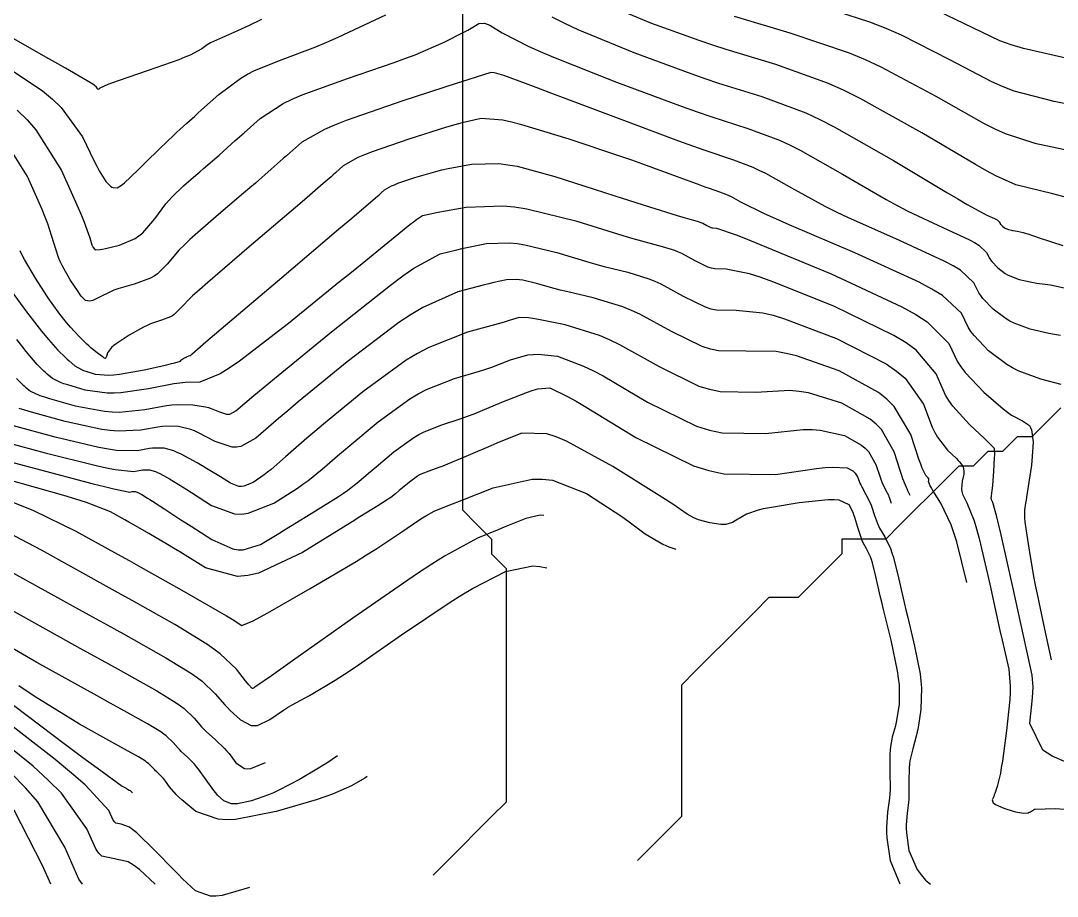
# Model space of a CAD drawing. Header units: metres. Extents: x 837475 to 838479, y 1189012 to 1191015.
# Drawn here: x 838112.7 to 838183.6, y 1189013 to 1189073 of the extents above; entities that cross this region are included whole.
import ezdxf

# ---------------------------------------------------------------- set-up
doc = ezdxf.new("R2010")
doc.units = ezdxf.units.M
doc.header["$LTSCALE"] = 0.3
for name, color, linetype in [('COTAS 10', 1, 'Continuous'), ('COTAS INT', 252, 'Continuous'), ('DRENAJE', 5, 'Continuous')]:
    doc.layers.add(name, color=color, linetype=linetype)

msp = doc.modelspace()

# ---------------------------------------------------------------- linework, layer by layer
at = {"layer": 'COTAS 10'}
for points, elevation in [([(838184.738, 1189070.287), (838181.329, 1189071.057), (838180.492, 1189071.317), (838179.702, 1189071.598), (838177.232, 1189072.782), (838174.38, 1189074.156)], 1830), ([(838112.411, 1189066.846), (838113.082, 1189066.187), (838113.696, 1189065.494), (838115.442, 1189062.707), (838116.577, 1189060.169), (838116.806, 1189059.634), (838116.998, 1189059.172), (838117.384, 1189058.108), (838117.528, 1189057.624), (838117.568, 1189057.527), (838117.608, 1189057.447), (838117.752, 1189057.291), (838118.094, 1189057.309), (838118.258, 1189057.338), (838118.452, 1189057.377), (838119.406, 1189057.604), (838120.479, 1189058.058), (838120.748, 1189058.241), (838121.006, 1189058.447), (838121.837, 1189059.398), (838122.597, 1189060.422), (838122.809, 1189060.674), (838123.023, 1189060.914), (838123.802, 1189061.666), (838124.653, 1189062.394), (838124.911, 1189062.618), (838125.179, 1189062.851), (838126.231, 1189063.775), (838127.343, 1189064.76), (838127.955, 1189065.304), (838129.053, 1189066.284), (838130.634, 1189067.299), (838131.244, 1189067.592), (838131.928, 1189067.891), (838135.022, 1189069.015), (838138.216, 1189070.102), (838138.964, 1189070.377), (838139.653, 1189070.641), (838141.65, 1189071.501), (838142.994, 1189072.173), (838143.272, 1189072.319), (838143.509, 1189072.448), (838144.025, 1189072.766), (838144.422, 1189072.795), (838144.585, 1189072.74), (838144.77, 1189072.659), (838145.629, 1189072.139), (838147.442, 1189071.199), (838148.229, 1189070.853), (838149.139, 1189070.469), (838153.457, 1189068.772), (838157.954, 1189067.105), (838158.977, 1189066.74), (838159.905, 1189066.417), (838162.452, 1189065.599), (838164.615, 1189064.786), (838165.3, 1189064.465), (838166.021, 1189064.103), (838168.938, 1189062.452), (838171.913, 1189060.724), (838172.671, 1189060.314), (838173.402, 1189059.933), (838175.806, 1189058.804), (838177.616, 1189057.974), (838177.972, 1189057.783), (838178.265, 1189057.607), (838178.799, 1189057.111), (838178.99, 1189056.712), (838179.068, 1189056.598), (838179.156, 1189056.483), (838179.56, 1189056.055), (838180.074, 1189055.667), (838180.23, 1189055.577), (838180.393, 1189055.495), (838181.032, 1189055.26), (838181.775, 1189055.089), (838182.004, 1189055.046), (838182.242, 1189055.006), (838183.185, 1189054.878), (838184.513, 1189054.595)], 1820), ([(838112.364, 1189048.467), (838112.774, 1189048.061), (838112.879, 1189047.965), (838112.979, 1189047.875), (838113.31, 1189047.607), (838113.966, 1189047.318), (838114.272, 1189047.215), (838114.631, 1189047.102), (838116.379, 1189046.61), (838118.386, 1189046.233), (838118.91, 1189046.192), (838119.419, 1189046.178), (838121.14, 1189046.358), (838122.637, 1189046.626), (838123.006, 1189046.668), (838123.354, 1189046.696), (838124.443, 1189046.679), (838125.307, 1189046.538), (838125.513, 1189046.486), (838125.704, 1189046.43), (838126.274, 1189046.183), (838126.732, 1189046.026), (838126.852, 1189046.026), (838126.97, 1189046.045), (838127.371, 1189046.271), (838128.61, 1189047.313), (838129.255, 1189047.846), (838130.032, 1189048.485), (838133.93, 1189051.679), (838137.964, 1189054.862), (838138.827, 1189055.494), (838139.579, 1189056.018), (838141.377, 1189057.012), (838142.518, 1189057.295), (838142.856, 1189057.371), (838143.204, 1189057.446), (838144.542, 1189057.709), (838146.133, 1189057.77), (838146.641, 1189057.719), (838147.179, 1189057.637), (838149.364, 1189057.093), (838151.554, 1189056.437), (838152.095, 1189056.285), (838152.607, 1189056.145), (838154.221, 1189055.747), (838155.672, 1189055.305), (838156.083, 1189055.137), (838156.497, 1189054.95), (838158.022, 1189054.112), (838159.519, 1189053.378), (838159.916, 1189053.256), (838160.304, 1189053.169), (838161.64, 1189053.151), (838163.476, 1189052.982), (838164.18, 1189052.801), (838164.968, 1189052.562), (838168.517, 1189051.212), (838171.926, 1189049.47), (838172.625, 1189048.984), (838173.219, 1189048.496), (838174.477, 1189046.717), (838175.075, 1189045.147), (838175.251, 1189044.79), (838175.432, 1189044.466), (838176.123, 1189043.579), (838176.726, 1189042.997), (838176.851, 1189042.867), (838176.957, 1189042.749), (838177.189, 1189042.433), (838177.249, 1189042.142), (838177.247, 1189042.04), (838177.236, 1189041.928), (838177.13, 1189041.448), (838177.082, 1189040.891), (838177.108, 1189040.731), (838177.152, 1189040.569), (838177.451, 1189039.965), (838177.94, 1189038.735), (838178.103, 1189038.179), (838178.279, 1189037.529), (838179.013, 1189034.404), (838179.708, 1189031.236), (838179.858, 1189030.56), (838179.99, 1189029.971), (838180.316, 1189028.57), (838180.42, 1189027.419), (838180.412, 1189026.989), (838180.389, 1189026.509), (838180.172, 1189024.372), (838179.879, 1189022.292), (838179.807, 1189021.848), (838179.739, 1189021.462), (838179.528, 1189020.542), (838179.361, 1189020.07), (838179.321, 1189019.965), (838179.284, 1189019.871), (838179.174, 1189019.626), (838179.241, 1189019.436), (838179.316, 1189019.377), (838179.415, 1189019.316), (838179.978, 1189019.07), (838180.623, 1189018.856), (838180.775, 1189018.814), (838180.914, 1189018.779), (838181.319, 1189018.718), (838181.635, 1189018.754), (838181.717, 1189018.781), (838181.798, 1189018.814), (838182.075, 1189018.997), (838183.543, 1189019.035), (838184.375, 1189018.977)], 1810), ([(838172.89, 1189013.872), (838172.213, 1189015.464), (838171.993, 1189017.03), (838171.967, 1189017.404), (838171.956, 1189017.752), (838172.041, 1189018.791), (838172.177, 1189019.747), (838172.197, 1189020.043), (838172.211, 1189020.352), (838172.199, 1189021.579), (838172.192, 1189022.756), (838172.208, 1189023.032), (838172.232, 1189023.287), (838172.387, 1189024.033), (838172.58, 1189024.731), (838172.629, 1189024.957), (838172.675, 1189025.197), (838172.828, 1189026.18), (838172.826, 1189027.506), (838172.776, 1189027.961), (838172.703, 1189028.455), (838172.26, 1189030.559), (838171.744, 1189032.661), (838171.626, 1189033.154), (838171.518, 1189033.609), (838171.216, 1189034.929), (838170.977, 1189035.868), (838170.909, 1189036.081), (838170.839, 1189036.275), (838170.579, 1189036.808), (838170.327, 1189037.277), (838170.262, 1189037.43), (838170.199, 1189037.594), (838169.989, 1189038.273), (838169.779, 1189038.966), (838169.716, 1189039.139), (838169.65, 1189039.304), (838169.395, 1189039.832), (838168.704, 1189040.142), (838168.363, 1189040.17), (838167.958, 1189040.173), (838165.955, 1189039.973), (838163.928, 1189039.632), (838163.507, 1189039.546), (838163.147, 1189039.464), (838162.355, 1189039.198), (838161.968, 1189038.962), (838161.863, 1189038.899), (838161.76, 1189038.837), (838161.396, 1189038.623), (838160.939, 1189038.492), (838160.778, 1189038.483), (838160.601, 1189038.486), (838159.836, 1189038.595), (838159.073, 1189038.801), (838158.898, 1189038.865), (838158.738, 1189038.932), (838158.291, 1189039.198), (838157.302, 1189039.873), (838156.8, 1189040.196), (838156.199, 1189040.58), (838153.208, 1189042.461), (838150.039, 1189044.19), (838149.327, 1189044.478), (838148.687, 1189044.683), (838146.973, 1189044.735), (838145.649, 1189044.204), (838145.256, 1189044.042), (838144.85, 1189043.873), (838143.287, 1189043.206), (838141.877, 1189042.611), (838141.568, 1189042.486), (838141.294, 1189042.38), (838140.597, 1189042.14), (838140.11, 1189041.948), (838139.969, 1189041.872), (838139.824, 1189041.786), (838139.278, 1189041.389), (838138.785, 1189040.983), (838138.674, 1189040.89), (838138.574, 1189040.805), (838138.307, 1189040.572), (838138.004, 1189040.34), (838137.883, 1189040.256), (838137.745, 1189040.165), (838137.109, 1189039.764), (838135.868, 1189038.998), (838135.348, 1189038.675), (838134.751, 1189038.305), (838131.959, 1189036.568), (838128.937, 1189035.159), (838128.196, 1189034.995), (838127.495, 1189034.929), (838125.311, 1189035.505), (838123.551, 1189036.607), (838123.119, 1189036.872), (838122.71, 1189037.12), (838121.433, 1189037.868), (838120.347, 1189038.479), (838120.059, 1189038.641), (838119.777, 1189038.798), (838118.803, 1189039.339), (838117.147, 1189039.995), (838116.435, 1189040.225), (838115.612, 1189040.476), (838111.723, 1189041.56)], 1800), ([(838134.347, 1189022.655), (838133.608, 1189022.149), (838133.34, 1189021.979), (838133.044, 1189021.797), (838131.743, 1189021.03), (838130.336, 1189020.286), (838129.973, 1189020.117), (838129.621, 1189019.965), (838128.447, 1189019.554), (838127.486, 1189019.368), (838127.27, 1189019.359), (838127.075, 1189019.368), (838126.551, 1189019.554), (838126.134, 1189019.96), (838126.007, 1189020.108), (838125.876, 1189020.272), (838125.359, 1189020.992), (838124.829, 1189021.73), (838124.689, 1189021.904), (838124.551, 1189022.066), (838124.078, 1189022.544), (838123.649, 1189022.939), (838123.54, 1189023.05), (838123.434, 1189023.16), (838123.084, 1189023.563), (838122.619, 1189024.004), (838122.44, 1189024.139), (838122.24, 1189024.279), (838121.335, 1189024.834), (838119.537, 1189025.838), (838118.773, 1189026.262), (838117.894, 1189026.75), (838113.757, 1189029.037), (838109.249, 1189031.643)], 1790), ([(838116.886, 1189013.872), (838116.634, 1189014.207), (838115.66, 1189016.403), (838113.818, 1189019.506), (838112.978, 1189020.465), (838111.995, 1189021.469)], 1780)]:
    msp.add_lwpolyline(points, dxfattribs=dict(at, elevation=elevation))
at = {"layer": 'COTAS INT'}
for points, elevation in [([(838186.434, 1189066.838), (838183.425, 1189067.437), (838180.697, 1189068.154), (838179.925, 1189068.444), (838179.147, 1189068.773), (838176.276, 1189070.289), (838172.969, 1189071.987), (838171.914, 1189072.431), (838170.8, 1189072.864), (838166.276, 1189074.332)], 1828), ([(838184.355, 1189060.845), (838183.343, 1189061.111), (838182.496, 1189061.33), (838180.801, 1189061.738), (838179.432, 1189062.35), (838178.791, 1189062.698), (838178.037, 1189063.123), (838174.364, 1189065.302), (838170.146, 1189067.65), (838169.046, 1189068.181), (838167.977, 1189068.661), (838164.364, 1189069.965), (838160.972, 1189070.988), (838160.041, 1189071.291), (838159.115, 1189071.602), (838155.8, 1189072.793), (838152.744, 1189074.079)], 1824), ([(838110.946, 1189070.282), (838114.142, 1189068.168), (838114.829, 1189067.595), (838115.431, 1189067.028), (838116.888, 1189065.027), (838117.678, 1189063.362), (838117.858, 1189063.006), (838118.022, 1189062.697), (838118.474, 1189061.962), (838118.803, 1189061.632), (838118.888, 1189061.578), (838118.971, 1189061.54), (838119.25, 1189061.537), (838119.551, 1189061.71), (838119.648, 1189061.782), (838119.751, 1189061.865), (838120.172, 1189062.254), (838120.759, 1189062.833), (838120.966, 1189063.036), (838121.193, 1189063.258), (838122.177, 1189064.211), (838123.136, 1189065.132), (838123.348, 1189065.334), (838123.537, 1189065.512), (838124.025, 1189065.961), (838124.565, 1189066.441), (838124.787, 1189066.639), (838125.04, 1189066.865), (838126.214, 1189067.915), (838127.716, 1189069.034), (838128.176, 1189069.303), (838128.655, 1189069.556), (838130.544, 1189070.321), (838132.858, 1189071.186), (838133.606, 1189071.5), (838134.399, 1189071.846), (838137.65, 1189073.369)], 1822), ([(838129.145, 1189073.052), (838128.247, 1189072.622), (838127.501, 1189072.269), (838126.066, 1189071.628), (838125.638, 1189071.449), (838125.525, 1189071.388), (838125.416, 1189071.321), (838125.043, 1189071.038), (838124.264, 1189070.617), (838123.899, 1189070.463), (838123.468, 1189070.294), (838121.372, 1189069.551), (838119.33, 1189068.851), (838118.934, 1189068.71), (838118.611, 1189068.591), (838118.058, 1189068.35), (838117.992, 1189068.282), (838117.977, 1189068.272), (838117.963, 1189068.267), (838117.924, 1189068.279), (838117.893, 1189068.324), (838117.885, 1189068.34), (838117.876, 1189068.356), (838117.842, 1189068.424), (838117.682, 1189068.561), (838117.593, 1189068.62), (838117.485, 1189068.689), (838116.934, 1189069.015), (838115.712, 1189069.711), (838115.181, 1189070.013), (838114.566, 1189070.362), (838111.651, 1189072.016)], 1824), ([(838149.032, 1189073.23), (838149.892, 1189072.798), (838150.811, 1189072.364), (838154.629, 1189070.783), (838158.534, 1189069.353), (838159.509, 1189069.016), (838160.438, 1189068.703), (838163.408, 1189067.782), (838166.414, 1189066.651), (838167.366, 1189066.206), (838168.369, 1189065.703), (838172.422, 1189063.408), (838176.075, 1189061.21), (838176.825, 1189060.768), (838177.463, 1189060.398), (838178.823, 1189059.664), (838179.331, 1189059.432), (838179.431, 1189059.378), (838179.513, 1189059.329), (838179.663, 1189059.189), (838179.717, 1189059.077), (838179.738, 1189059.046), (838179.763, 1189059.013), (838179.877, 1189058.893), (838180.021, 1189058.784), (838180.065, 1189058.759), (838180.11, 1189058.736), (838180.289, 1189058.67), (838180.498, 1189058.622), (838180.562, 1189058.61), (838180.629, 1189058.599), (838180.894, 1189058.563), (838181.297, 1189058.472), (838181.451, 1189058.426), (838181.624, 1189058.371), (838182.403, 1189058.096), (838184.029, 1189057.584)], 1822), ([(838161.505, 1189073.274), (838165.32, 1189072.148), (838169.389, 1189070.762), (838170.48, 1189070.306), (838171.557, 1189069.819), (838175.32, 1189067.795), (838178.592, 1189065.948), (838179.358, 1189065.571), (838180.065, 1189065.252), (838182.113, 1189064.588), (838184.465, 1189064.084)], 1826), ([(838183.855, 1189051.413), (838183.445, 1189051.483), (838183.052, 1189051.555), (838181.774, 1189051.85), (838180.676, 1189052.253), (838180.396, 1189052.395), (838180.127, 1189052.55), (838179.244, 1189053.217), (838178.548, 1189053.953), (838178.397, 1189054.151), (838178.264, 1189054.346), (838177.934, 1189055.032), (838177.016, 1189055.886), (838176.513, 1189056.187), (838175.901, 1189056.517), (838172.789, 1189057.943), (838169.341, 1189059.468), (838168.518, 1189059.86), (838167.751, 1189060.239), (838165.453, 1189061.496), (838163.674, 1189062.504), (838163.234, 1189062.724), (838162.816, 1189062.92), (838161.496, 1189063.416), (838159.514, 1189064.077), (838158.679, 1189064.376), (838157.72, 1189064.726), (838153.221, 1189066.408), (838148.843, 1189068.061), (838147.96, 1189068.392), (838147.219, 1189068.668), (838145.733, 1189069.21), (838145.26, 1189069.353), (838145.158, 1189069.379), (838145.07, 1189069.398), (838144.857, 1189069.418), (838143.85, 1189069.109), (838143.262, 1189068.921), (838142.539, 1189068.69), (838138.809, 1189067.485), (838134.946, 1189066.143), (838134.139, 1189065.825), (838133.446, 1189065.529), (838131.893, 1189064.654), (838131.079, 1189063.928), (838130.853, 1189063.727), (838130.626, 1189063.525), (838129.803, 1189062.796), (838128.723, 1189061.857), (838128.335, 1189061.524), (838127.908, 1189061.159), (838126.043, 1189059.574), (838124.239, 1189057.983), (838123.85, 1189057.614), (838123.51, 1189057.276), (838122.679, 1189056.313), (838122.019, 1189055.637), (838121.785, 1189055.48), (838121.529, 1189055.337), (838120.42, 1189054.93), (838119.3, 1189054.604), (838119.036, 1189054.512), (838118.793, 1189054.419), (838118.083, 1189054.076), (838117.579, 1189053.823), (838117.465, 1189053.787), (838117.363, 1189053.765), (838117.086, 1189053.809), (838116.801, 1189054.112), (838116.693, 1189054.253), (838116.573, 1189054.42), (838116.034, 1189055.229), (838115.486, 1189056.208), (838115.361, 1189056.481), (838115.247, 1189056.755), (838114.928, 1189057.752), (838114.502, 1189059.06), (838114.32, 1189059.529), (838114.11, 1189060.046), (838113.122, 1189062.3), (838111.638, 1189064.669)], 1818), ([(838183.911, 1189048.069), (838182.516, 1189048.44), (838180.958, 1189049.012), (838180.562, 1189049.213), (838180.18, 1189049.432), (838178.928, 1189050.379), (838177.941, 1189051.422), (838177.727, 1189051.703), (838177.538, 1189051.981), (838177.07, 1189052.953), (838175.768, 1189054.164), (838175.054, 1189054.592), (838174.185, 1189055.06), (838169.772, 1189057.083), (838165.281, 1189059.003), (838164.364, 1189059.406), (838163.588, 1189059.753), (838161.969, 1189060.54), (838161.326, 1189060.904), (838161.167, 1189060.984), (838161.017, 1189061.054), (838160.54, 1189061.233), (838159.825, 1189061.472), (838159.523, 1189061.58), (838159.177, 1189061.706), (838157.553, 1189062.313), (838155.262, 1189063.145), (838154.495, 1189063.412), (838153.672, 1189063.696), (838150.218, 1189064.855), (838146.965, 1189065.843), (838146.267, 1189066.02), (838145.658, 1189066.154), (838144.189, 1189066.285), (838142.884, 1189065.98), (838142.378, 1189065.838), (838141.808, 1189065.671), (838139.226, 1189064.863), (838136.716, 1189063.992), (838136.192, 1189063.785), (838135.742, 1189063.593), (838134.733, 1189063.024), (838134.204, 1189062.552), (838134.057, 1189062.421), (838133.909, 1189062.29), (838133.374, 1189061.816), (838132.267, 1189060.863), (838131.759, 1189060.43), (838131.163, 1189059.923), (838128.284, 1189057.482), (838125.455, 1189055.053), (838124.891, 1189054.554), (838124.423, 1189054.131), (838123.522, 1189053.227), (838123.163, 1189052.86), (838123.037, 1189052.775), (838122.898, 1189052.698), (838122.297, 1189052.477), (838121.542, 1189052.211), (838121.306, 1189052.105), (838121.059, 1189051.985), (838120.069, 1189051.435), (838119.195, 1189050.86), (838119.021, 1189050.724), (838118.876, 1189050.599), (838118.595, 1189050.231), (838118.52, 1189049.989), (838118.503, 1189049.942), (838118.489, 1189049.904), (838118.457, 1189049.842), (838118.44, 1189049.839), (838118.423, 1189049.839), (838118.337, 1189049.9), (838118.286, 1189049.937), (838118.222, 1189049.983), (838117.891, 1189050.226), (838117.447, 1189050.586), (838117.312, 1189050.707), (838117.172, 1189050.836), (838116.62, 1189051.381), (838116.063, 1189051.979), (838115.92, 1189052.142), (838115.782, 1189052.304), (838115.32, 1189052.881), (838114.803, 1189053.608), (838114.63, 1189053.864), (838114.443, 1189054.144), (838113.658, 1189055.353), (838112.918, 1189056.612), (838112.759, 1189056.923), (838112.621, 1189057.218)], 1816), ([(838112.004, 1189054.477), (838113.057, 1189053.049), (838114.081, 1189051.723), (838114.322, 1189051.422), (838114.546, 1189051.15), (838115.201, 1189050.41), (838115.706, 1189049.911), (838115.834, 1189049.793), (838115.958, 1189049.682), (838116.364, 1189049.353), (838116.803, 1189049.095), (838116.948, 1189049.03), (838117.102, 1189048.967), (838117.742, 1189048.763), (838118.687, 1189048.696), (838119.033, 1189048.72), (838119.417, 1189048.763), (838121.109, 1189049.069), (838122.666, 1189049.421), (838122.965, 1189049.492), (838123.205, 1189049.552), (838123.595, 1189049.673), (838123.639, 1189049.731), (838123.662, 1189049.75), (838123.689, 1189049.771), (838123.825, 1189049.861), (838123.98, 1189049.947), (838124.018, 1189049.966), (838124.055, 1189049.982), (838124.173, 1189050.024), (838124.267, 1189050.058), (838124.288, 1189050.07), (838124.308, 1189050.084), (838124.364, 1189050.141), (838125.335, 1189050.985), (838125.932, 1189051.494), (838126.671, 1189052.123), (838130.525, 1189055.391), (838134.419, 1189058.688), (838135.183, 1189059.336), (838135.811, 1189059.869), (838136.946, 1189060.837), (838137.193, 1189061.056), (838137.329, 1189061.176), (838137.572, 1189061.394), (838138.037, 1189061.656), (838138.245, 1189061.744), (838138.487, 1189061.84), (838139.643, 1189062.242), (838141.077, 1189062.653), (838141.494, 1189062.755), (838141.918, 1189062.851), (838143.522, 1189063.153), (838145.404, 1189063.187), (838146.005, 1189063.113), (838146.64, 1189063.004), (838149.221, 1189062.311), (838151.924, 1189061.427), (838152.637, 1189061.197), (838153.334, 1189060.973), (838155.722, 1189060.22), (838157.611, 1189059.637), (838157.993, 1189059.521), (838158.315, 1189059.425), (838158.968, 1189059.24), (838159.227, 1189059.161), (838159.3, 1189059.131), (838159.374, 1189059.098), (838159.647, 1189058.948), (838159.914, 1189058.817), (838159.985, 1189058.795), (838160.054, 1189058.78), (838160.293, 1189058.776), (838161.637, 1189058.318), (838162.403, 1189058.015), (838163.34, 1189057.637), (838168.147, 1189055.635), (838172.986, 1189053.385), (838173.943, 1189052.85), (838174.733, 1189052.353), (838176.206, 1189050.874), (838176.812, 1189049.615), (838177.056, 1189049.256), (838177.333, 1189048.892), (838178.611, 1189047.54), (838179.927, 1189046.399), (838180.229, 1189046.167), (838180.503, 1189045.972), (838181.264, 1189045.574), (838181.728, 1189045.259), (838181.815, 1189045.117), (838181.883, 1189044.951), (838181.979, 1189044.151), (838181.923, 1189043.146), (838181.895, 1189042.85), (838181.862, 1189042.547), (838181.701, 1189041.387), (838181.533, 1189040.361), (838181.497, 1189040.142), (838181.464, 1189039.951), (838181.383, 1189039.496), (838181.397, 1189038.927), (838181.424, 1189038.664), (838181.462, 1189038.356), (838181.682, 1189036.864), (838182.021, 1189034.925), (838182.134, 1189034.336), (838182.254, 1189033.723), (838182.757, 1189031.321), (838183.215, 1189029.224)], 1814), ([(838184.126, 1189022.251), (838183.294, 1189022.628), (838182.639, 1189023.044), (838181.752, 1189024.86), (838181.942, 1189026.624), (838181.967, 1189027.006), (838181.98, 1189027.342), (838181.927, 1189028.172), (838181.639, 1189029.433), (838181.504, 1189030.042), (838181.345, 1189030.762), (838180.573, 1189034.299), (838179.801, 1189037.768), (838179.643, 1189038.447), (838179.509, 1189039.003), (838179.227, 1189039.989), (838179.137, 1189040.174), (838179.124, 1189040.225), (838179.117, 1189040.274), (838179.133, 1189040.45), (838179.189, 1189040.811), (838179.207, 1189040.977), (838179.225, 1189041.173), (838179.296, 1189042.117), (838179.349, 1189043.046), (838179.356, 1189043.23), (838179.358, 1189043.384), (838179.339, 1189043.676), (838179.048, 1189043.984), (838178.881, 1189044.146), (838178.675, 1189044.342), (838177.618, 1189045.328), (838176.475, 1189046.593), (838176.216, 1189046.965), (838175.982, 1189047.345), (838175.342, 1189048.796), (838173.976, 1189050.424), (838173.284, 1189050.917), (838172.456, 1189051.428), (838168.332, 1189053.423), (838164.154, 1189055.099), (838163.291, 1189055.408), (838162.557, 1189055.65), (838160.967, 1189055.964), (838160.179, 1189055.974), (838159.95, 1189056.026), (838159.717, 1189056.097), (838158.834, 1189056.53), (838157.935, 1189057.024), (838157.691, 1189057.134), (838157.45, 1189057.233), (838156.594, 1189057.494), (838155.186, 1189057.871), (838154.595, 1189058.043), (838153.918, 1189058.244), (838150.747, 1189059.215), (838147.31, 1189060.071), (838146.464, 1189060.199), (838145.665, 1189060.281), (838143.162, 1189060.184), (838141.363, 1189059.852), (838141.008, 1189059.785), (838140.715, 1189059.73), (838140.174, 1189059.622), (838139.764, 1189059.346), (838139.553, 1189059.186), (838139.301, 1189058.989), (838138.04, 1189057.972), (838136.023, 1189056.33), (838135.295, 1189055.738), (838134.493, 1189055.087), (838130.982, 1189052.242), (838127.623, 1189049.659), (838126.916, 1189049.174), (838126.306, 1189048.788), (838124.911, 1189048.224), (838123.907, 1189048.207), (838123.544, 1189048.166), (838123.144, 1189048.109), (838121.393, 1189047.773), (838119.517, 1189047.492), (838119.039, 1189047.471), (838118.578, 1189047.474), (838117.061, 1189047.687), (838115.867, 1189048.035), (838115.61, 1189048.122), (838115.385, 1189048.207), (838114.837, 1189048.48), (838114.469, 1189048.779), (838114.357, 1189048.879), (838114.24, 1189048.986), (838113.782, 1189049.438), (838113.028, 1189050.322), (838112.724, 1189050.703), (838112.38, 1189051.142)], 1812), ([(838177.454, 1189034.509), (838176.757, 1189037.29), (838176.564, 1189037.911), (838176.371, 1189038.468), (838175.674, 1189039.941), (838175.12, 1189040.807), (838175.016, 1189040.981), (838174.935, 1189041.127), (838174.824, 1189041.417), (838174.844, 1189041.51), (838174.846, 1189041.532), (838174.847, 1189041.552), (838174.835, 1189041.608), (838174.79, 1189041.669), (838174.769, 1189041.692), (838174.745, 1189041.717), (838174.629, 1189041.83), (838174.388, 1189042.339), (838174.286, 1189042.614), (838174.168, 1189042.948), (838173.613, 1189044.638), (838172.461, 1189046.567), (838171.967, 1189047.051), (838171.396, 1189047.513), (838168.702, 1189049.001), (838165.781, 1189050.025), (838165.068, 1189050.194), (838164.396, 1189050.315), (838162.314, 1189050.338), (838160.429, 1189050.364), (838159.881, 1189050.486), (838159.322, 1189050.658), (838157.21, 1189051.694), (838155.058, 1189052.876), (838154.474, 1189053.14), (838153.895, 1189053.376), (838151.847, 1189054), (838150.029, 1189054.42), (838149.595, 1189054.527), (838149.191, 1189054.63), (838147.981, 1189054.971), (838147.048, 1189055.203), (838146.818, 1189055.238), (838146.601, 1189055.26), (838145.922, 1189055.234), (838145.046, 1189055.04), (838144.704, 1189054.956), (838144.321, 1189054.859), (838142.579, 1189054.402), (838140.188, 1189053.339), (838139.395, 1189052.861), (838138.544, 1189052.302), (838135, 1189049.621), (838131.659, 1189046.872), (838130.937, 1189046.271), (838130.304, 1189045.739), (838128.752, 1189044.397), (838127.729, 1189043.821), (838127.43, 1189043.773), (838127.123, 1189043.772), (838125.956, 1189044.173), (838124.834, 1189044.765), (838124.556, 1189044.885), (838124.292, 1189044.986), (838123.455, 1189045.193), (838122.608, 1189045.206), (838122.337, 1189045.185), (838122.051, 1189045.152), (838120.886, 1189044.944), (838119.32, 1189044.864), (838118.78, 1189044.913), (838118.195, 1189044.992), (838115.698, 1189045.534), (838113.396, 1189046.169), (838112.934, 1189046.308), (838112.547, 1189046.43)], 1808), ([(838173.567, 1189040.458), (838173.405, 1189040.776), (838173.355, 1189040.928), (838173.338, 1189040.971), (838173.32, 1189041.014), (838173.24, 1189041.171), (838173.066, 1189041.619), (838172.988, 1189041.846), (838172.897, 1189042.117), (838172.462, 1189043.467), (838171.598, 1189044.974), (838171.236, 1189045.345), (838170.822, 1189045.695), (838168.887, 1189046.789), (838166.595, 1189047.488), (838165.956, 1189047.588), (838165.316, 1189047.647), (838162.988, 1189047.525), (838160.553, 1189047.559), (838159.846, 1189047.716), (838159.124, 1189047.939), (838156.397, 1189049.277), (838153.691, 1189050.787), (838152.983, 1189051.117), (838152.292, 1189051.41), (838149.945, 1189052.15), (838148.104, 1189052.526), (838147.733, 1189052.59), (838147.421, 1189052.635), (838146.797, 1189052.65), (838146.111, 1189052.435), (838145.761, 1189052.335), (838145.342, 1189052.218), (838143.25, 1189051.649), (838140.6, 1189050.607), (838139.83, 1189050.192), (838139.043, 1189049.721), (838136.069, 1189047.563), (838133.385, 1189045.35), (838132.782, 1189044.844), (838132.239, 1189044.385), (838130.781, 1189043.113), (838129.797, 1189042.255), (838129.552, 1189042.056), (838129.319, 1189041.874), (838128.578, 1189041.358), (838127.936, 1189041.103), (838127.766, 1189041.085), (838127.599, 1189041.09), (838127.023, 1189041.302), (838126.334, 1189041.736), (838126.096, 1189041.882), (838125.837, 1189042.038), (838124.73, 1189042.697), (838123.628, 1189043.297), (838123.372, 1189043.417), (838123.137, 1189043.516), (838122.466, 1189043.707), (838121.862, 1189043.717), (838121.668, 1189043.701), (838121.464, 1189043.678), (838120.633, 1189043.529), (838119.221, 1189043.55), (838118.651, 1189043.634), (838118.004, 1189043.752), (838115.017, 1189044.458), (838112.161, 1189045.237)], 1806), ([(838110.925, 1189044.304), (838114.335, 1189043.382), (838117.812, 1189042.511), (838118.522, 1189042.355), (838119.123, 1189042.236), (838120.379, 1189042.115), (838120.877, 1189042.204), (838121, 1189042.218), (838121.115, 1189042.227), (838121.478, 1189042.221), (838121.88, 1189042.107), (838122.02, 1189042.047), (838122.174, 1189041.976), (838122.834, 1189041.616), (838123.73, 1189041.07), (838124.031, 1189040.88), (838124.356, 1189040.674), (838125.724, 1189039.792), (838127.301, 1189039.213), (838127.759, 1189039.198), (838128.225, 1189039.246), (838129.983, 1189039.946), (838131.595, 1189040.978), (838131.969, 1189041.236), (838132.312, 1189041.481), (838133.29, 1189042.266), (838134.351, 1189043.191), (838134.746, 1189043.526), (838135.185, 1189043.894), (838137.139, 1189045.505), (838139.304, 1189047.076), (838139.876, 1189047.418), (838140.437, 1189047.721), (838142.365, 1189048.479), (838144.08, 1189048.976), (838144.506, 1189049.114), (838144.911, 1189049.252), (838146.196, 1189049.749), (838147.388, 1189050.089), (838147.734, 1189050.128), (838148.087, 1189050.143), (838149.416, 1189049.996), (838151.197, 1189049.331), (838151.835, 1189049.018), (838152.535, 1189048.65), (838155.585, 1189046.859), (838158.927, 1189045.219), (838159.811, 1189044.947), (838160.678, 1189044.753), (838163.661, 1189044.712), (838166.235, 1189044.979), (838166.844, 1189044.981), (838167.409, 1189044.95), (838169.072, 1189044.578), (838170.235, 1189043.92), (838170.483, 1189043.71), (838170.7, 1189043.487), (838171.22, 1189042.582), (838171.511, 1189041.718), (838171.585, 1189041.521), (838171.655, 1189041.343), (838171.884, 1189040.856), (838172.069, 1189040.492), (838172.112, 1189040.393), (838172.152, 1189040.294), (838172.266, 1189039.942)], 1804), ([(838109.69, 1189043.372), (838113.654, 1189042.305), (838117.621, 1189041.27), (838118.393, 1189041.076), (838119.024, 1189040.922), (838120.126, 1189040.7), (838120.29, 1189040.73), (838120.331, 1189040.734), (838120.369, 1189040.737), (838120.489, 1189040.736), (838120.622, 1189040.698), (838120.669, 1189040.678), (838120.72, 1189040.654), (838120.938, 1189040.535), (838121.331, 1189040.291), (838121.492, 1189040.189), (838121.675, 1189040.071), (838122.524, 1189039.521), (838123.622, 1189038.81), (838123.962, 1189038.591), (838124.318, 1189038.363), (838125.734, 1189037.461), (838127.169, 1189036.82), (838127.538, 1189036.757), (838127.893, 1189036.742), (838129.073, 1189037.103), (838130.316, 1189037.873), (838130.712, 1189038.117), (838131.13, 1189038.374), (838132.827, 1189039.415), (838134.404, 1189040.408), (838134.746, 1189040.636), (838135.048, 1189040.843), (838135.798, 1189041.419), (838136.463, 1189041.998), (838136.71, 1189042.208), (838136.985, 1189042.438), (838138.208, 1189043.447), (838139.564, 1189044.431), (838139.922, 1189044.645), (838140.274, 1189044.835), (838141.481, 1189045.309), (838142.818, 1189045.735), (838143.25, 1189045.893), (838143.71, 1189046.068), (838145.596, 1189046.847), (838147.355, 1189047.543), (838147.736, 1189047.666), (838148.069, 1189047.759), (838148.887, 1189047.842), (838150.103, 1189047.252), (838150.687, 1189046.919), (838151.379, 1189046.514), (838154.772, 1189044.441), (838158.73, 1189042.499), (838159.777, 1189042.177), (838160.803, 1189041.948), (838164.335, 1189041.899), (838167.155, 1189042.312), (838167.733, 1189042.374), (838168.222, 1189042.413), (838169.257, 1189042.367), (838169.647, 1189042.146), (838169.73, 1189042.075), (838169.803, 1189042.001), (838169.977, 1189041.697), (838170.125, 1189041.318), (838170.182, 1189041.197), (838170.245, 1189041.068), (838170.528, 1189040.541), (838170.818, 1189039.971), (838170.886, 1189039.815), (838170.948, 1189039.66), (838171.128, 1189039.107), (838171.322, 1189038.549), (838171.393, 1189038.391), (838171.472, 1189038.231), (838171.821, 1189037.639), (838172.21, 1189036.841), (838172.314, 1189036.551), (838172.417, 1189036.231), (838172.776, 1189034.824), (838173.156, 1189033.134), (838173.272, 1189032.635), (838173.394, 1189032.123), (838173.871, 1189030.161), (838174.246, 1189028.248), (838174.303, 1189027.767), (838174.339, 1189027.306), (838174.297, 1189025.819), (838174.105, 1189024.583), (838174.046, 1189024.281), (838173.985, 1189023.998), (838173.742, 1189023.12), (838173.543, 1189022.31), (838173.509, 1189022.069), (838173.484, 1189021.821), (838173.469, 1189020.861), (838173.478, 1189019.921), (838173.468, 1189019.684), (838173.452, 1189019.458), (838173.349, 1189018.725), (838173.284, 1189017.929), (838173.292, 1189017.663), (838173.312, 1189017.376), (838173.48, 1189016.176), (838174.041, 1189014.861), (838174.308, 1189014.501), (838174.625, 1189014.144), (838174.956, 1189013.872)], 1802), ([(838111.822, 1189040.12), (838112.684, 1189039.793), (838113.528, 1189039.446), (838116.434, 1189038.03), (838119.268, 1189036.457), (838120.068, 1189036.01), (838120.873, 1189035.559), (838123.837, 1189033.891), (838126.272, 1189032.502), (838126.744, 1189032.226), (838127.129, 1189031.999), (838127.793, 1189031.573), (838128.567, 1189031.888), (838129.023, 1189032.128), (838129.583, 1189032.434), (838132.475, 1189034.09), (838135.613, 1189035.956), (838136.328, 1189036.394), (838136.975, 1189036.798), (838138.757, 1189037.975), (838139.915, 1189038.774), (838140.169, 1189038.941), (838140.393, 1189039.083), (838140.965, 1189039.399), (838141.818, 1189039.74), (838142.22, 1189039.898), (838142.694, 1189040.085), (838145.003, 1189040.99), (838147.674, 1189041.592), (838148.375, 1189041.588), (838149.06, 1189041.509), (838151.395, 1189040.604), (838153.366, 1189039.336), (838153.822, 1189039.029), (838154.239, 1189038.739), (838155.419, 1189037.851), (838156.617, 1189037.137), (838157.045, 1189036.958), (838157.515, 1189036.787)], 1798), ([(838148.473, 1189039.108), (838148.216, 1189039.11), (838147.235, 1189038.889), (838146.109, 1189038.44), (838145.759, 1189038.299), (838145.393, 1189038.15), (838143.936, 1189037.548), (838141.676, 1189036.312), (838140.803, 1189035.764), (838139.824, 1189035.125), (838135.399, 1189032.074), (838131.265, 1189029.143), (838130.469, 1189028.58), (838129.825, 1189028.125), (838128.759, 1189027.381), (838128.686, 1189027.341), (838128.667, 1189027.331), (838128.649, 1189027.32), (838128.592, 1189027.28), (838128.542, 1189027.256), (838128.528, 1189027.255), (838128.515, 1189027.256), (838128.47, 1189027.279), (838128.282, 1189027.5), (838128.179, 1189027.626), (838128.054, 1189027.779), (838127.418, 1189028.569), (838126.299, 1189029.629), (838125.869, 1189029.954), (838125.387, 1189030.292), (838123.211, 1189031.627), (838120.279, 1189033.273), (838119.319, 1189033.808), (838118.295, 1189034.378), (838114.064, 1189036.721), (838109.909, 1189038.897)], 1796), ([(838111.694, 1189035.412), (838117.322, 1189032.299), (838118.57, 1189031.606), (838119.684, 1189030.987), (838122.586, 1189029.362), (838124.338, 1189028.288), (838124.726, 1189028.016), (838125.072, 1189027.754), (838125.974, 1189026.9), (838126.619, 1189026.148), (838126.805, 1189025.951), (838126.993, 1189025.759), (838127.695, 1189025.103), (838128.441, 1189024.727), (838128.657, 1189024.711), (838128.876, 1189024.733), (838129.703, 1189025.129), (838130.641, 1189025.775), (838130.931, 1189025.954), (838131.233, 1189026.134), (838132.434, 1189026.785), (838134.183, 1189027.817), (838134.831, 1189028.237), (838135.551, 1189028.716), (838138.739, 1189030.928), (838142.053, 1189033.17), (838142.851, 1189033.666), (838143.597, 1189034.109), (838145.859, 1189035.261), (838147.714, 1189035.65), (838148.203, 1189035.611), (838148.683, 1189035.51)], 1794), ([(838110.833, 1189033.27), (838116.907, 1189029.911), (838118.198, 1189029.195), (838119.32, 1189028.573), (838121.961, 1189027.098), (838123.289, 1189026.284), (838123.583, 1189026.077), (838123.846, 1189025.879), (838124.529, 1189025.231), (838125.042, 1189024.641), (838125.198, 1189024.478), (838125.359, 1189024.316), (838125.989, 1189023.735), (838126.61, 1189023.143), (838126.766, 1189022.974), (838126.915, 1189022.803), (838127.393, 1189022.169), (838127.967, 1189021.778), (838128.175, 1189021.76), (838128.405, 1189021.781), (838129.415, 1189022.186)], 1792), ([(838109.605, 1189028.021), (838115.715, 1189023.433), (838116.908, 1189022.543), (838117.884, 1189021.818), (838119.605, 1189020.571), (838119.867, 1189020.427), (838119.922, 1189020.396), (838119.971, 1189020.369), (838120.084, 1189020.306), (838120.142, 1189020.271), (838120.166, 1189020.253), (838120.195, 1189020.225), (838120.217, 1189020.2), (838120.231, 1189020.186), (838120.258, 1189020.161), (838120.288, 1189020.131), (838120.296, 1189020.12), (838120.305, 1189020.109)], 1786), ([(838136.369, 1189021.221), (838136.217, 1189021.124), (838136.049, 1189021.02), (838135.31, 1189020.585), (838134.007, 1189020.023), (838133.484, 1189019.839), (838132.889, 1189019.644), (838130.154, 1189018.837), (838127.365, 1189018.298), (838126.737, 1189018.272), (838126.171, 1189018.299), (838124.647, 1189018.838), (838123.692, 1189019.637), (838123.485, 1189019.826), (838123.302, 1189020.003), (838122.849, 1189020.527), (838122.567, 1189020.919), (838122.493, 1189021.012), (838122.42, 1189021.098), (838122.168, 1189021.352), (838121.94, 1189021.563), (838121.882, 1189021.621), (838121.826, 1189021.68), (838121.64, 1189021.894), (838121.392, 1189022.128), (838121.297, 1189022.2), (838121.191, 1189022.275), (838120.71, 1189022.57), (838119.754, 1189023.104), (838119.348, 1189023.329), (838118.88, 1189023.588), (838116.681, 1189024.804), (838113.567, 1189026.73), (838112.522, 1189027.437)], 1788), ([(838128.325, 1189013.632), (838126.44, 1189013.083), (838126.017, 1189013.035), (838125.636, 1189013.033), (838124.615, 1189013.402), (838123.737, 1189014.231), (838123.446, 1189014.519), (838123.134, 1189014.832), (838121.834, 1189016.175), (838120.605, 1189017.367), (838120.338, 1189017.585), (838120.103, 1189017.755), (838119.52, 1189017.965), (838119.164, 1189018.045), (838119.072, 1189018.134), (838118.984, 1189018.251), (838118.69, 1189018.914), (838117.063, 1189020.657), (838116.135, 1189021.454), (838114.999, 1189022.389), (838109.17, 1189026.904)], 1784), ([(838121.857, 1189013.872), (838120.783, 1189014.871), (838120.377, 1189015.164), (838120.007, 1189015.387), (838118.965, 1189015.611), (838118.197, 1189015.785), (838117.999, 1189015.976), (838117.809, 1189016.229), (838117.175, 1189017.659), (838115.441, 1189020.081), (838114.556, 1189020.96), (838113.497, 1189021.929), (838108.21, 1189026.181)], 1782), ([(838114.711, 1189013.872), (838114.145, 1189015.148), (838112.196, 1189018.93)], 1778)]:
    msp.add_lwpolyline(points, dxfattribs=dict(at, elevation=elevation))
at = {"layer": 'DRENAJE'}
for points in [[(838142.899, 1189073.465, 1820.684), (838142.899, 1189072.465, 1820.176), (838142.899, 1189071.466, 1819.615), (838142.899, 1189070.466, 1819.027), (838142.899, 1189069.466, 1818.419), (838142.899, 1189068.467, 1817.762), (838142.899, 1189067.467, 1817.064), (838142.899, 1189066.467, 1816.356), (838142.899, 1189065.468, 1815.665), (838142.899, 1189064.468, 1814.989), (838142.899, 1189063.468, 1814.307), (838142.899, 1189062.469, 1813.619), (838142.899, 1189061.469, 1812.931), (838142.899, 1189060.469, 1812.238), (838142.899, 1189059.47, 1811.52), (838142.899, 1189058.47, 1810.793), (838142.899, 1189057.47, 1810.073), (838142.899, 1189056.471, 1809.373), (838142.899, 1189055.471, 1808.685), (838142.899, 1189054.471, 1808.004), (838142.899, 1189053.472, 1807.327), (838142.899, 1189052.472, 1806.656), (838142.899, 1189051.472, 1805.976), (838142.899, 1189050.473, 1805.278), (838142.899, 1189049.473, 1804.585), (838142.899, 1189048.473, 1803.889), (838142.899, 1189047.474, 1803.185), (838142.899, 1189046.474, 1802.486), (838142.899, 1189045.474, 1801.771), (838142.899, 1189044.475, 1801.035), (838142.899, 1189043.475, 1800.308), (838142.899, 1189042.475, 1799.607), (838142.899, 1189041.476, 1798.912), (838142.899, 1189040.476, 1798.221), (838142.899, 1189039.476, 1797.55), (838143.898, 1189038.477, 1796.622), (838144.898, 1189037.477, 1795.701), (838144.898, 1189036.477, 1795.06), (838145.898, 1189035.478, 1794.215), (838145.898, 1189034.478, 1793.769), (838145.898, 1189033.478, 1793.157), (838145.898, 1189032.479, 1792.49), (838145.898, 1189031.479, 1791.824), (838145.898, 1189030.479, 1791.157), (838145.898, 1189029.48, 1790.492), (838145.898, 1189028.48, 1789.832), (838145.898, 1189027.48, 1789.173), (838145.898, 1189026.481, 1788.516), (838145.898, 1189025.481, 1787.862), (838145.898, 1189024.481, 1787.221), (838145.898, 1189023.482, 1786.579), (838145.898, 1189022.482, 1785.915), (838145.898, 1189021.482, 1785.241), (838145.898, 1189020.483, 1784.563), (838145.898, 1189019.483, 1784.017), (838144.898, 1189018.483, 1784.014), (838143.898, 1189017.484, 1784.012), (838142.899, 1189016.484, 1784.009), (838141.899, 1189015.484, 1784.007), (838140.899, 1189014.485, 1784.004)], [(838183.885, 1189046.474, 1815.517), (838182.885, 1189045.474, 1814.738), (838181.885, 1189044.475, 1814.014), (838180.886, 1189044.475, 1813.401), (838179.886, 1189043.475, 1812.487), (838178.886, 1189043.475, 1811.776), (838177.887, 1189042.475, 1810.741), (838176.887, 1189042.475, 1809.953), (838175.887, 1189041.476, 1808.89), (838174.888, 1189040.476, 1807.472), (838173.888, 1189039.476, 1805.72), (838172.888, 1189038.477, 1803.868), (838171.889, 1189037.477, 1802.005), (838170.889, 1189037.477, 1800.858), (838169.889, 1189037.477, 1800.128), (838168.89, 1189037.477, 1800.002), (838168.89, 1189036.477, 1800), (838167.89, 1189035.478, 1799.971), (838166.89, 1189034.478, 1799.576), (838165.891, 1189033.478, 1799.159), (838164.891, 1189033.478, 1798.999), (838163.891, 1189033.478, 1798.853), (838162.892, 1189032.479, 1798.568), (838161.892, 1189031.479, 1797.307), (838160.892, 1189030.479, 1795.655), (838159.893, 1189029.48, 1793.997), (838158.893, 1189028.48, 1792.358), (838157.893, 1189027.48, 1790.934), (838157.893, 1189026.481, 1790.152), (838157.893, 1189025.481, 1789.371), (838157.893, 1189024.481, 1788.59), (838157.893, 1189023.482, 1787.808), (838157.893, 1189022.482, 1787.027), (838157.893, 1189021.482, 1786.245), (838157.893, 1189020.483, 1785.464), (838157.893, 1189019.483, 1784.682), (838157.893, 1189018.483, 1784.036), (838156.894, 1189017.484, 1784.034), (838155.894, 1189016.484, 1784.031), (838154.894, 1189015.484, 1784.029)]]:
    msp.add_polyline3d(points, dxfattribs=at)

doc.saveas('drawing.dxf')
